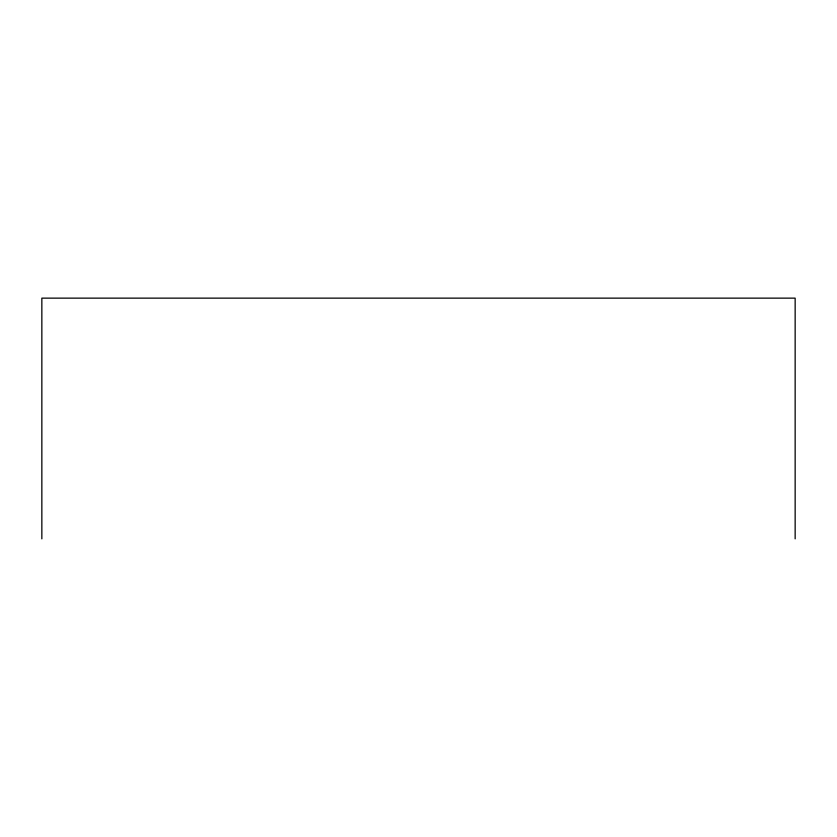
<?xml version="1.0" encoding="UTF-8"?>
<svg xmlns="http://www.w3.org/2000/svg" width="837" height="837" viewBox="0 0 837 837"><rect width="100%" height="100%" fill="white"/><g stroke="black" fill="none" stroke-linecap="round" stroke-linejoin="round"><path stroke-width="1.26" d="M795.15 538.861L795.15 298.139L41.85 298.139L41.85 538.861"/></g></svg>
